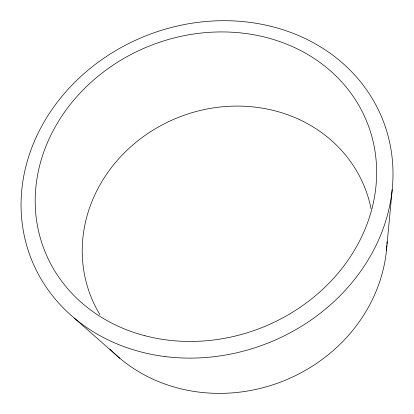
<?xml version="1.0" encoding="UTF-8"?>
<svg xmlns="http://www.w3.org/2000/svg" width="414" height="414" viewBox="0 0 414 414"><rect width="100%" height="100%" fill="white"/><g stroke="black" fill="none" stroke-linecap="round" stroke-linejoin="round"><path stroke-width="0.62" d="M386.443 250.646L392.193 189.7M74.153 317.993L119.812 358.27M387.074 241.621A159.659 145.656 -21.6 0 1 386.95 244.193M386.873 245.481A159.659 145.656 -21.6 0 1 279.812 382.376A159.659 145.656 -21.6 0 1 109.865 349.043M99.919 314.656A147.368 134.188 -21.6 0 1 179.112 117.121A147.368 134.188 -21.6 0 1 371.053 208.615M164.989 356.552A189.012 165.305 -21.6 0 0 384.937 125.68A189.012 165.305 -21.6 0 0 71.156 85.983A189.012 165.305 -21.6 0 0 164.989 356.552M144.936 335.733A173.528 151.612 -21.6 0 0 374.51 148.295A173.528 151.612 -21.6 0 0 98.325 76.052A173.528 151.612 -21.6 0 0 144.936 335.733"/></g></svg>
